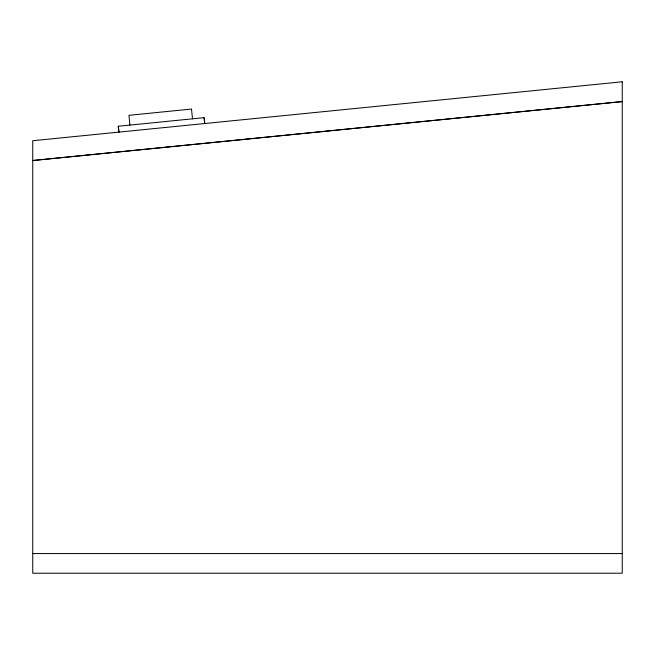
<?xml version="1.0" encoding="UTF-8"?>
<svg xmlns="http://www.w3.org/2000/svg" width="655" height="655" viewBox="0 0 655 655"><rect width="100%" height="100%" fill="white"/><g stroke="black" fill="none" stroke-linecap="round" stroke-linejoin="round"><path stroke-width="0.98" d="M32.75 160.475L622.25 101.525M32.75 160.573L622.25 101.623M32.75 553.573L622.25 553.573M204.802 123.525L204.213 117.654L118.203 126.259L118.792 132.122M204.032 117.671L204.622 123.541M192.496 118.825L191.514 109.049L128.945 115.313L129.927 125.089M118.383 126.235L118.973 132.105M622.25 81.777L32.75 140.727L32.75 573.223L622.25 573.223L622.25 81.777"/></g></svg>
